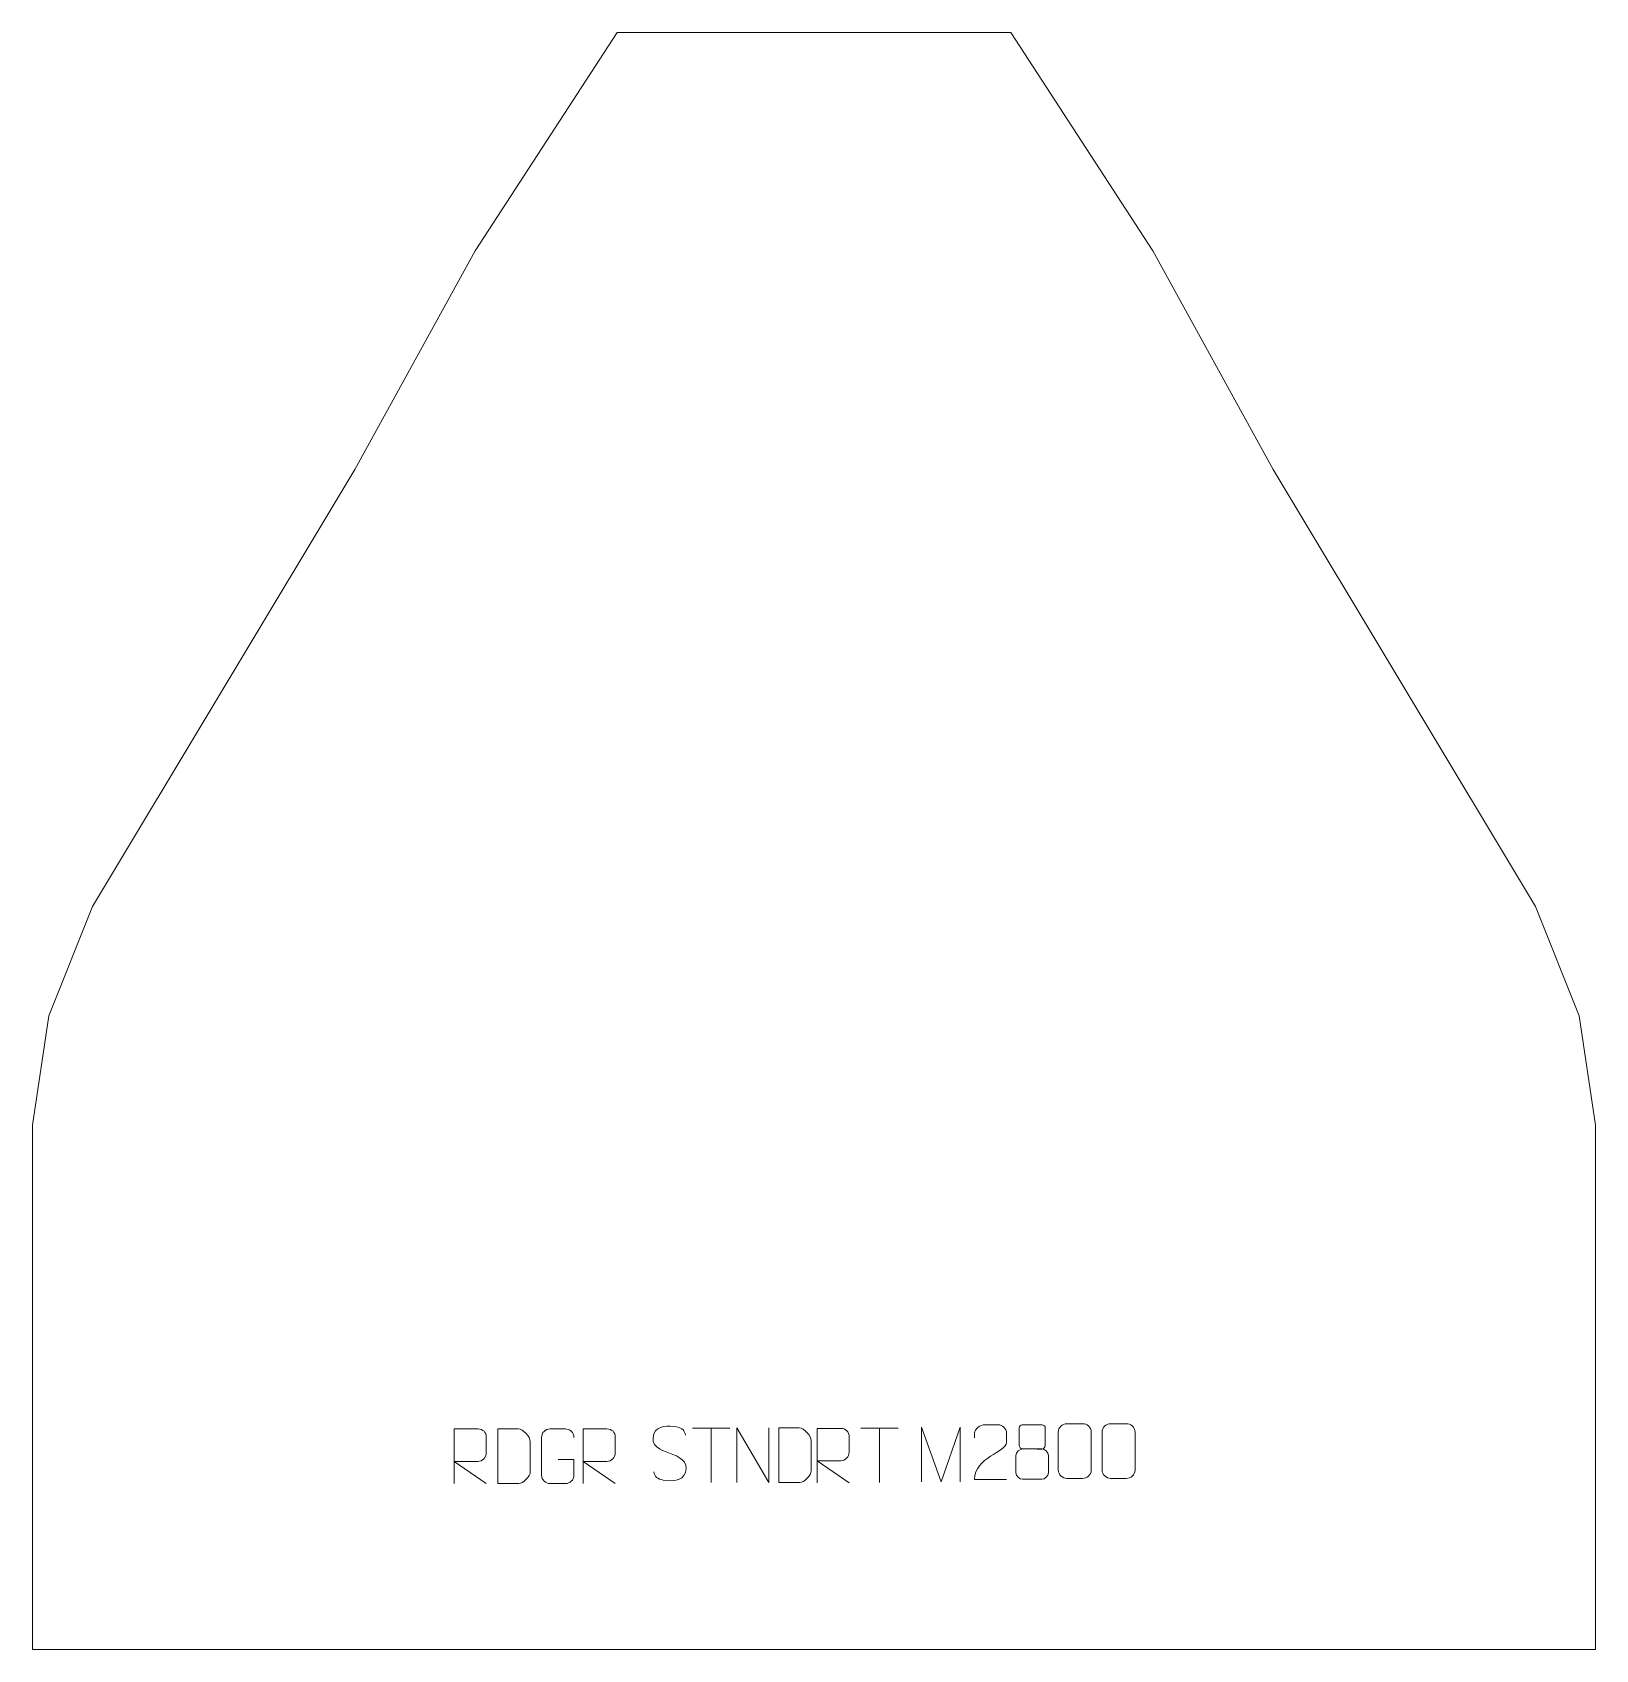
# Model space of a CAD drawing. Header units: millimetres. Extents: x -365 to 350, y 486 to 1226.
import ezdxf

# ---------------------------------------------------------------- set-up
doc = ezdxf.new("R2010")
doc.units = ezdxf.units.MM
doc.header["$MEASUREMENT"] = 0
doc.layers.add('layer 1', color=7, linetype='Continuous')

msp = doc.modelspace()

# ---------------------------------------------------------------- linework, layer by layer
at = {"layer": 'layer 1', "color": 242, "lineweight": 9}
msp.add_open_spline([(-97.8227, 1225.5638), (-97.8227, 1225.5638), (82.1775, 1225.5638), (82.1775, 1225.5638), (82.1775, 1225.5638), (82.1775, 1225.5638), (147.1773, 1125.5638), (147.1773, 1125.5638), (147.1773, 1125.5638), (147.1773, 1125.5638), (202.1774, 1025.5637), (202.1774, 1025.5637), (202.1774, 1025.5637), (202.1774, 1025.5637), (322.1774, 825.5637), (322.1774, 825.5637), (322.1774, 825.5637), (322.1774, 825.5637), (342.1773, 775.5646), (342.1773, 775.5646), (342.1773, 775.5646), (342.1773, 775.5646), (349.6784, 725.564), (349.6784, 725.564), (349.6784, 725.564), (349.6784, 725.564), (349.6784, 485.5638), (349.6784, 485.5638), (349.6784, 485.5638), (349.6784, 485.5638), (-365.3222, 485.5638), (-365.3222, 485.5638), (-365.3222, 485.5638), (-365.3222, 485.5638), (-365.3222, 725.564), (-365.3222, 725.564), (-365.3222, 725.564), (-365.3222, 725.564), (-357.8225, 775.5646), (-357.8225, 775.5646), (-357.8225, 775.5646), (-357.8225, 775.5646), (-337.8226, 825.5637), (-337.8226, 825.5637), (-337.8226, 825.5637), (-337.8226, 825.5637), (-217.8226, 1025.5637), (-217.8226, 1025.5637), (-217.8226, 1025.5637), (-217.8226, 1025.5637), (-162.8225, 1125.5638), (-162.8225, 1125.5638), (-162.8225, 1125.5638), (-162.8225, 1125.5638), (-97.8227, 1225.5638), (-97.8227, 1225.5638)], degree=3, knots=[0, 0, 0, 0, 0.06666667, 0.06666667, 0.06666667, 0.06666667, 0.13333333, 0.13333333, 0.13333333, 0.13333333, 0.2, 0.2, 0.2, 0.2, 0.26666667, 0.26666667, 0.26666667, 0.26666667, 0.33333333, 0.33333333, 0.33333333, 0.33333333, 0.4, 0.4, 0.4, 0.4, 0.46666667, 0.46666667, 0.46666667, 0.46666667, 0.53333333, 0.53333333, 0.53333333, 0.53333333, 0.6, 0.6, 0.6, 0.6, 0.66666667, 0.66666667, 0.66666667, 0.66666667, 0.73333333, 0.73333333, 0.73333333, 0.73333333, 0.8, 0.8, 0.8, 0.8, 0.86666667, 0.86666667, 0.86666667, 0.86666667, 1, 1, 1, 1], dxfattribs=at)
at = {"layer": 'layer 1', "color": 250, "lineweight": 9}
for points, knots in [([(-172.3517, 561.5844), (-172.3517, 561.5844), (-172.3517, 586.5379), (-172.3517, 586.5379), (-172.3517, 586.5379), (-168.7569, 586.5379), (-165.1614, 586.5379), (-161.5662, 586.5379), (-161.5662, 586.5379), (-159.2409, 586.5002), (-157.6836, 585.0102), (-157.6877, 582.6438), (-157.6877, 582.6438), (-157.6881, 580.6083), (-157.6881, 577.5489), (-157.6877, 575.5129), (-157.6877, 575.5129), (-157.6942, 573.6374), (-159.5065, 571.6956), (-161.516, 571.6765), (-161.516, 571.6765), (-161.516, 571.6765), (-172.3517, 571.6765), (-172.3517, 571.6765), (-172.3517, 571.6765), (-172.3517, 571.6765), (-157.697, 561.5844), (-157.697, 561.5844)], [0, 0, 0, 0, 0.125, 0.125, 0.125, 0.125, 0.25, 0.25, 0.25, 0.25, 0.375, 0.375, 0.375, 0.375, 0.5, 0.5, 0.5, 0.5, 0.625, 0.625, 0.625, 0.625, 0.75, 0.75, 0.75, 0.75, 1, 1, 1, 1]), ([(-152.4119, 561.6125), (-150.0801, 561.6129), (-145.1299, 561.5889), (-142.7984, 561.5886), (-142.7984, 561.5886), (-140.8734, 561.4832), (-137.5548, 565.0248), (-137.566, 567.0421), (-137.566, 567.0421), (-137.5664, 572.8122), (-137.5664, 574.9819), (-137.566, 580.7512), (-137.566, 580.7512), (-137.5703, 582.8893), (-140.9448, 586.5494), (-143.0972, 586.5359), (-143.0972, 586.5359), (-145.4229, 586.5359), (-150.1472, 586.5359), (-152.4733, 586.5359), (-152.4733, 586.5359), (-152.4729, 580.789), (-152.4116, 567.3598), (-152.4119, 561.6125)], [0, 0, 0, 0, 0.14285714, 0.14285714, 0.14285714, 0.14285714, 0.28571429, 0.28571429, 0.28571429, 0.28571429, 0.42857143, 0.42857143, 0.42857143, 0.42857143, 0.57142857, 0.57142857, 0.57142857, 0.57142857, 0.71428571, 0.71428571, 0.71428571, 0.71428571, 1, 1, 1, 1]), ([(-124.7647, 572.5701), (-124.7647, 572.5701), (-117.5966, 572.5701), (-117.5966, 572.5701), (-117.5966, 572.5701), (-117.5966, 572.5701), (-117.5966, 565.402), (-117.5966, 565.402), (-117.5966, 565.402), (-117.7363, 563.0786), (-119.4135, 561.599), (-121.5613, 561.5882), (-121.5613, 561.5882), (-123.8931, 561.5886), (-126.2251, 561.5886), (-128.5566, 561.5882), (-128.5566, 561.5882), (-130.4815, 561.4828), (-132.4537, 563.3673), (-132.4425, 565.3846), (-132.4425, 565.3846), (-132.4421, 571.1547), (-132.4421, 576.9244), (-132.4425, 582.6937), (-132.4425, 582.6937), (-132.4383, 584.8318), (-130.6915, 586.551), (-128.5392, 586.5376), (-128.5392, 586.5376), (-126.2135, 586.5376), (-123.8874, 586.5376), (-121.5613, 586.5376), (-121.5613, 586.5376), (-119.6146, 586.573), (-117.6232, 585.0815), (-117.5966, 582.6438)], [0, 0, 0, 0, 0.1, 0.1, 0.1, 0.1, 0.2, 0.2, 0.2, 0.2, 0.3, 0.3, 0.3, 0.3, 0.4, 0.4, 0.4, 0.4, 0.5, 0.5, 0.5, 0.5, 0.6, 0.6, 0.6, 0.6, 0.7, 0.7, 0.7, 0.7, 0.8, 0.8, 0.8, 0.8, 1, 1, 1, 1]), ([(-113.3517, 561.5844), (-113.3517, 561.5844), (-113.3517, 586.5379), (-113.3517, 586.5379), (-113.3517, 586.5379), (-109.7569, 586.5379), (-106.1614, 586.5379), (-102.5662, 586.5379), (-102.5662, 586.5379), (-100.2409, 586.5002), (-98.6836, 585.0102), (-98.6877, 582.6438), (-98.6877, 582.6438), (-98.6881, 580.6083), (-98.6881, 577.5489), (-98.6877, 575.5129), (-98.6877, 575.5129), (-98.6942, 573.6374), (-100.5065, 571.6956), (-102.516, 571.6765), (-102.516, 571.6765), (-102.516, 571.6765), (-113.3517, 571.6765), (-113.3517, 571.6765), (-113.3517, 571.6765), (-113.3517, 571.6765), (-98.697, 561.5844), (-98.697, 561.5844)], [0, 0, 0, 0, 0.125, 0.125, 0.125, 0.125, 0.25, 0.25, 0.25, 0.25, 0.375, 0.375, 0.375, 0.375, 0.5, 0.5, 0.5, 0.5, 0.625, 0.625, 0.625, 0.625, 0.75, 0.75, 0.75, 0.75, 1, 1, 1, 1]), ([(-73.852, 575.5129), (-78.1003, 576.9833), (-83.0084, 578.7791), (-81.0033, 584.2994), (-81.0033, 584.2994), (-79.4998, 588.4393), (-74.2862, 588.0508), (-70.6826, 587.4497), (-70.6826, 587.4497), (-67.822, 586.9725), (-66.9573, 585.7593), (-66.6467, 583.6752)], [0, 0, 0, 0, 0.25, 0.25, 0.25, 0.25, 0.5, 0.5, 0.5, 0.5, 1, 1, 1, 1]), ([(-43.1794, 562.0362), (-43.1794, 562.0362), (-43.1794, 586.9897), (-43.1794, 586.9897), (-43.1794, 586.9897), (-43.1794, 586.9897), (-28.5246, 562.0362), (-28.5246, 562.0362), (-28.5246, 562.0362), (-28.5246, 562.0362), (-28.5246, 586.9897), (-28.5246, 586.9897)], [0, 0, 0, 0, 0.25, 0.25, 0.25, 0.25, 0.5, 0.5, 0.5, 0.5, 1, 1, 1, 1]), ([(-23.9169, 562.0643), (-21.5851, 562.0647), (-16.6349, 562.0407), (-14.3034, 562.0404), (-14.3034, 562.0404), (-12.3784, 561.935), (-9.0598, 565.4766), (-9.071, 567.4939), (-9.071, 567.4939), (-9.0714, 573.264), (-9.0714, 575.4337), (-9.071, 581.203), (-9.071, 581.203), (-9.0753, 583.3411), (-12.4498, 587.0012), (-14.6022, 586.9877), (-14.6022, 586.9877), (-16.9279, 586.9877), (-21.6522, 586.9877), (-23.9783, 586.9877), (-23.9783, 586.9877), (-23.9779, 581.2408), (-23.9166, 567.8116), (-23.9169, 562.0643)], [0, 0, 0, 0, 0.14285714, 0.14285714, 0.14285714, 0.14285714, 0.28571429, 0.28571429, 0.28571429, 0.28571429, 0.42857143, 0.42857143, 0.42857143, 0.42857143, 0.57142857, 0.57142857, 0.57142857, 0.57142857, 0.71428571, 0.71428571, 0.71428571, 0.71428571, 1, 1, 1, 1]), ([(-6.4033, 561.8717), (-6.4033, 561.8717), (-6.4033, 586.8252), (-6.4033, 586.8252), (-6.4033, 586.8252), (-2.8085, 586.8252), (0.787, 586.8252), (4.3822, 586.8252), (4.3822, 586.8252), (6.7075, 586.7875), (8.2648, 585.2975), (8.2607, 582.9311), (8.2607, 582.9311), (8.2603, 580.8956), (8.2603, 577.8362), (8.2607, 575.8002), (8.2607, 575.8002), (8.2542, 573.9247), (6.4419, 571.9829), (4.4324, 571.9638), (4.4324, 571.9638), (4.4324, 571.9638), (-6.4033, 571.9638), (-6.4033, 571.9638), (-6.4033, 571.9638), (-6.4033, 571.9638), (8.2514, 561.8717), (8.2514, 561.8717)], [0, 0, 0, 0, 0.125, 0.125, 0.125, 0.125, 0.25, 0.25, 0.25, 0.25, 0.375, 0.375, 0.375, 0.375, 0.5, 0.5, 0.5, 0.5, 0.625, 0.625, 0.625, 0.625, 0.75, 0.75, 0.75, 0.75, 1, 1, 1, 1]), ([(41.3704, 562.3836), (41.3704, 562.3836), (41.3704, 587.3415), (41.3704, 587.3415), (41.3704, 587.3415), (41.3704, 587.3415), (50.2955, 562.3836), (50.2955, 562.3836), (50.2955, 562.3836), (50.2955, 562.3836), (59.0554, 587.341), (59.0554, 587.341), (59.0554, 587.341), (59.0554, 587.341), (59.0554, 562.3836), (59.0554, 562.3836)], [0, 0, 0, 0, 0.2, 0.2, 0.2, 0.2, 0.4, 0.4, 0.4, 0.4, 0.6, 0.6, 0.6, 0.6, 1, 1, 1, 1]), ([(80.292, 563.4682), (75.3776, 563.4685), (70.4632, 563.4685), (65.5491, 563.4682), (65.5491, 563.4682), (65.5491, 573.4005), (80.2001, 576.0417), (80.292, 580.352), (80.292, 580.352), (80.2917, 581.7761), (80.2917, 583.1998), (80.292, 584.6231), (80.292, 584.6231), (80.2751, 586.7002), (78.1523, 588.425), (76.4813, 588.4423), (76.4813, 588.4423), (74.4081, 588.4419), (72.3352, 588.4419), (70.2628, 588.4423), (70.2628, 588.4423), (68.4407, 588.4588), (65.616, 586.6667), (65.5491, 584.5731), (65.5491, 584.5731), (65.5491, 584.5731), (65.5491, 582.5183), (65.5491, 582.5183)], [0, 0, 0, 0, 0.125, 0.125, 0.125, 0.125, 0.25, 0.25, 0.25, 0.25, 0.375, 0.375, 0.375, 0.375, 0.5, 0.5, 0.5, 0.5, 0.625, 0.625, 0.625, 0.625, 0.75, 0.75, 0.75, 0.75, 1, 1, 1, 1]), ([(86.0046, 586.9887), (86.0046, 584.7757), (86.0046, 581.0934), (86.0046, 578.8801), (86.0046, 578.8801), (86.0196, 578.3727), (86.827, 577.4413), (87.5271, 577.4425), (87.5271, 577.4425), (90.497, 577.4427), (93.4672, 577.3578), (96.4376, 577.3575), (96.4376, 577.3575), (97.2347, 577.3617), (97.9554, 578.152), (97.9528, 578.8727), (97.9528, 578.8727), (97.9525, 581.0887), (97.9525, 584.7734), (97.9528, 586.9887), (97.9528, 586.9887), (97.9343, 587.6995), (97.3229, 588.4599), (96.489, 588.4525), (96.489, 588.4525), (93.4719, 588.4522), (90.455, 588.4522), (87.4384, 588.4525), (87.4384, 588.4525), (86.812, 588.4601), (85.9879, 587.7491), (86.0046, 586.9887)], [0, 0, 0, 0, 0.11111111, 0.11111111, 0.11111111, 0.11111111, 0.22222222, 0.22222222, 0.22222222, 0.22222222, 0.33333333, 0.33333333, 0.33333333, 0.33333333, 0.44444444, 0.44444444, 0.44444444, 0.44444444, 0.55555556, 0.55555556, 0.55555556, 0.55555556, 0.66666667, 0.66666667, 0.66666667, 0.66666667, 0.77777778, 0.77777778, 0.77777778, 0.77777778, 1, 1, 1, 1]), ([(107.877, 588.9356), (110.2431, 588.9356), (112.6096, 588.9356), (114.9761, 588.9356), (114.9761, 588.9356), (116.9566, 588.9712), (118.9826, 587.4769), (119.0097, 585.0348), (119.0097, 585.0348), (119.0093, 579.2774), (119.0093, 573.5196), (119.0097, 567.7614), (119.0097, 567.7614), (118.8676, 565.4338), (117.1612, 563.9515), (114.9761, 563.9407), (114.9761, 563.9407), (112.6037, 563.9411), (110.2313, 563.9411), (107.8593, 563.9407), (107.8593, 563.9407), (105.9008, 563.8351), (103.8944, 565.723), (103.9058, 567.744), (103.9058, 567.744), (103.9062, 573.5246), (103.9062, 579.3049), (103.9058, 585.0847), (103.9058, 585.0847), (103.9101, 587.2267), (105.6872, 588.9492), (107.877, 588.9356)], [0, 0, 0, 0, 0.11111111, 0.11111111, 0.11111111, 0.11111111, 0.22222222, 0.22222222, 0.22222222, 0.22222222, 0.33333333, 0.33333333, 0.33333333, 0.33333333, 0.44444444, 0.44444444, 0.44444444, 0.44444444, 0.55555556, 0.55555556, 0.55555556, 0.55555556, 0.66666667, 0.66666667, 0.66666667, 0.66666667, 0.77777778, 0.77777778, 0.77777778, 0.77777778, 1, 1, 1, 1]), ([(127.877, 588.9356), (130.2431, 588.9356), (132.6096, 588.9356), (134.9761, 588.9356), (134.9761, 588.9356), (136.9566, 588.9712), (138.9826, 587.4769), (139.0097, 585.0348), (139.0097, 585.0348), (139.0093, 579.2774), (139.0093, 573.5196), (139.0097, 567.7614), (139.0097, 567.7614), (138.8676, 565.4338), (137.1612, 563.9515), (134.9761, 563.9407), (134.9761, 563.9407), (132.6037, 563.9411), (130.2313, 563.9411), (127.8593, 563.9407), (127.8593, 563.9407), (125.9008, 563.8351), (123.8944, 565.723), (123.9058, 567.744), (123.9058, 567.744), (123.9062, 573.5246), (123.9062, 579.3049), (123.9058, 585.0847), (123.9058, 585.0847), (123.9101, 587.2267), (125.6872, 588.9492), (127.877, 588.9356)], [0, 0, 0, 0, 0.11111111, 0.11111111, 0.11111111, 0.11111111, 0.22222222, 0.22222222, 0.22222222, 0.22222222, 0.33333333, 0.33333333, 0.33333333, 0.33333333, 0.44444444, 0.44444444, 0.44444444, 0.44444444, 0.55555556, 0.55555556, 0.55555556, 0.55555556, 0.66666667, 0.66666667, 0.66666667, 0.66666667, 0.77777778, 0.77777778, 0.77777778, 0.77777778, 1, 1, 1, 1]), ([(84.5458, 574.4705), (84.5458, 571.2997), (84.5458, 569.5976), (84.5458, 566.4262), (84.5458, 566.4262), (84.5373, 565.2043), (86.2352, 563.5116), (87.4878, 563.5031), (87.4878, 563.5031), (90.4709, 563.5034), (93.4542, 563.5034), (96.4376, 563.5031), (96.4376, 563.5031), (97.7609, 563.5148), (99.3813, 565.1364), (99.3702, 566.4356), (99.3702, 566.4356), (99.3699, 569.6038), (99.3699, 571.3026), (99.3702, 574.4705), (99.3702, 574.4705), (99.3005, 575.8509), (97.7227, 577.4295), (96.4173, 577.4234), (96.4173, 577.4234), (93.4407, 577.4231), (90.4641, 577.4231), (87.4878, 577.4234), (87.4878, 577.4234), (86.4083, 577.4298), (84.562, 575.8509), (84.5458, 574.4705)], [0, 0, 0, 0, 0.11111111, 0.11111111, 0.11111111, 0.11111111, 0.22222222, 0.22222222, 0.22222222, 0.22222222, 0.33333333, 0.33333333, 0.33333333, 0.33333333, 0.44444444, 0.44444444, 0.44444444, 0.44444444, 0.55555556, 0.55555556, 0.55555556, 0.55555556, 0.66666667, 0.66666667, 0.66666667, 0.66666667, 0.77777778, 0.77777778, 0.77777778, 0.77777778, 1, 1, 1, 1]), ([(-73.852, 575.5128), (-69.8334, 573.8661), (-64.8039, 571.9778), (-66.6379, 566.6175), (-66.6379, 566.6175), (-68.0977, 562.3511), (-73.0085, 562.6078), (-76.7346, 563.1625), (-76.7346, 563.1625), (-79.4846, 563.5723), (-80.7055, 564.7858), (-81.0835, 566.898)], [0, 0, 0, 0, 0.25, 0.25, 0.25, 0.25, 0.5, 0.5, 0.5, 0.5, 1, 1, 1, 1])]:
    msp.add_open_spline(points, degree=3, knots=knots, dxfattribs=at)
for points in [[(-63.3456, 586.9662), (-63.3456, 586.9662), (-46.3584, 586.9662), (-46.3584, 586.9662)], [(-54.8518, 562.0362), (-54.8518, 562.0362), (-54.8518, 586.9897), (-54.8518, 586.9897)], [(13.6544, 586.9662), (13.6544, 586.9662), (30.6416, 586.9662), (30.6416, 586.9662)], [(22.1482, 562.0362), (22.1482, 562.0362), (22.1482, 586.9897), (22.1482, 586.9897)]]:
    msp.add_open_spline(points, degree=3, dxfattribs=at)

doc.saveas('drawing.dxf')
